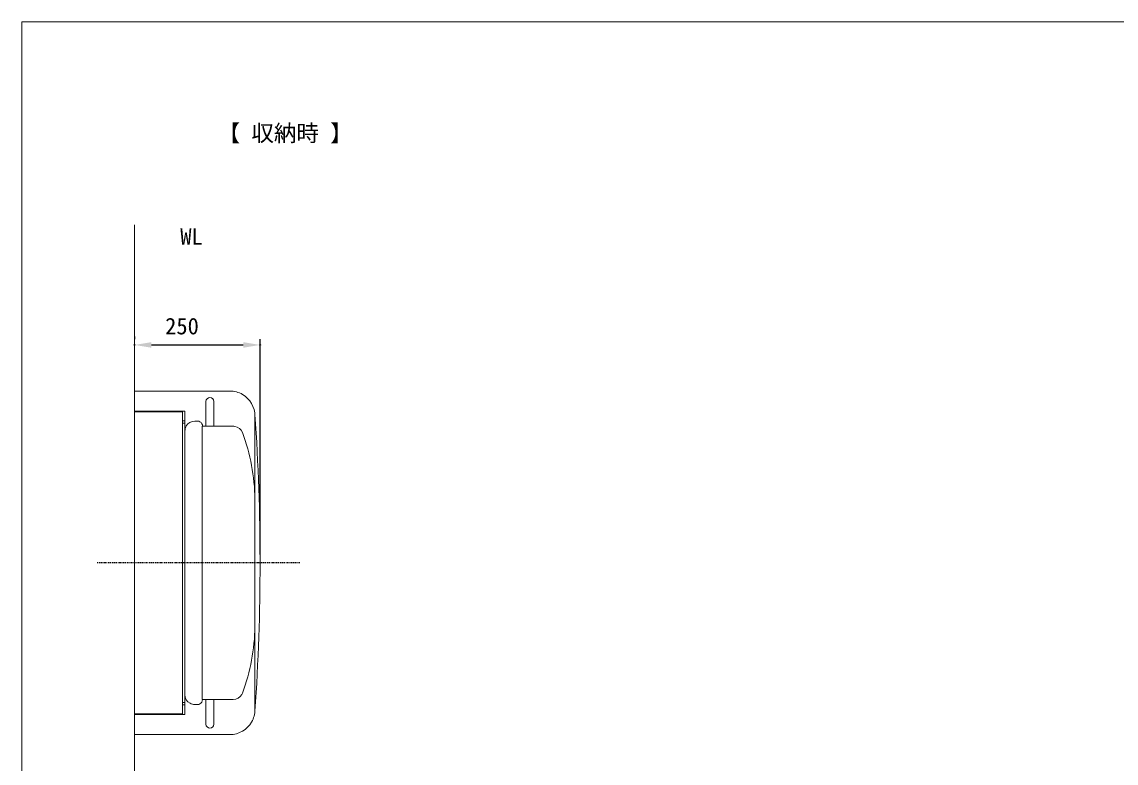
# Model space of a CAD drawing. Units: millimetres, scale not verified. Extents: x -203 to 203, y -143 to 143.
# Drawn here: x -198 to -52.4, y 39.3 to 138 of the extents above; entities that cross this region are included whole.
import ezdxf
from ezdxf.enums import TextEntityAlignment as Align

# ---------------------------------------------------------------- set-up
doc = ezdxf.new("R2010")
doc.units = ezdxf.units.MM
doc.header["$LTSCALE"] = 0.5
doc.header["$PDMODE"] = 32
doc.header["$PDSIZE"] = 0.1
doc.linetypes.add('USER1', pattern=[0.629921, 0.393701, -0.07874, 0.07874, -0.07874])
for name, color, linetype, lineweight in [('0-1_DIMENSION_LINES$02_DIMENSI', 7, 'Continuous', 25), ('0-4_図面_FORMAT$01_WAKU$OUT_LINE', 6, 'Continuous', 18), ('0-8_DIMENSION_LINES$03_LINES', 7, 'Continuous', 18), ('0-9_DIMENSION_LINES$01_CENTER_', 7, 'USER1', 25)]:
    doc.layers.add(name, color=color, linetype=linetype, lineweight=lineweight)
doc.layers.add('0-2_DEFPOINTS', color=7, linetype='Continuous')
doc.styles.add('ＭＳ ゴシック', font='')
doc.styles.get('ＭＳ ゴシック').set_extended_font_data('MS Gothic')

# ---------------------------------------------------------------- blocks, each defined once
blk = doc.blocks.new('D32')
at = {"layer": '0-1_DIMENSION_LINES$02_DIMENSI'}
for p, q in [((2562, 1431.125), (2562, 1430.75)), ((2578.7049, 1402.1251), (2578.7049, 1430.75)), ((2564.2495, 1430), (2576.4554, 1430))]:
    blk.add_line(p, q, dxfattribs=at)
for points in [[(2564.2495, 1430.3749), (2564.2495, 1429.6251), (2562, 1430)], [(2576.4554, 1429.6251), (2576.4554, 1430.3749), (2578.7049, 1430)]]:
    blk.add_solid(points, dxfattribs=at)
at = {"layer": '0-2_DEFPOINTS'}
for p in [(2562, 1430), (2578.7049, 1430), (2578.7049, 1401.0001)]:
    blk.add_point(p, dxfattribs=at)
at = {"layer": '0-1_DIMENSION_LINES$02_DIMENSI', "style": 'ＭＳ ゴシック'}
blk.add_text('250', height=2.199, dxfattribs=at).set_placement((2566.0667, 1430.75), align=Align.BOTTOM_LEFT)

msp = doc.modelspace()

# ---------------------------------------------------------------- linework, layer by layer
at = {"layer": '0-4_図面_FORMAT$01_WAKU$OUT_LINE'}
for p, q in [((-198, 138), (-198, -138)), ((198, 138), (-198, 138))]:
    msp.add_line(p, q, dxfattribs=at)
at = {"layer": '0-8_DIMENSION_LINES$03_LINES'}
for p, q in [((-170.2999, 88.8601), (-183, 88.8601)), ((-169.9952, 88.8601), (-171.079, 88.8601)), ((-173.5002, 84.1864), (-173.5002, 87.4701)), ((-172.4402, 87.4701), (-172.4402, 84.1864)), ((-183, 85.1008), (-183, 87.336)), ((-176.5993, 86.0828), (-183, 86.0828)), ((-176.5993, 45.9172), (-176.5993, 86.0828)), ((-176.3284, 86.1845), (-176.3284, 45.8155)), ((-183, 46.8992), (-183, 85.1008)), ((-183, 84.5929), (-183, 85.1008)), ((-183, 46.8992), (-183, 84.5929)), ((-176.3284, 84.8977), (-176.5993, 84.8977)), ((-176.3284, 84.5929), (-176.5993, 84.5929)), ((-174.9736, 84.8638), (-174.635, 84.8638)), ((-166.981, 46.459), (-166.981, 85.541)), ((-173.9915, 84.1864), (-173.9915, 47.8136)), ((-169.8935, 84.1864), (-173.9915, 84.1864)), ((-166.981, 53.5372), (-166.981, 78.4628)), ((-183, 47.4074), (-183, 46.8992)), ((-183, 46.8992), (-183, 44.664)), ((-183, 46.6621), (-183, 46.8992)), ((-176.3284, 47.4074), (-176.5993, 47.4074)), ((-176.3284, 47.1025), (-176.5993, 47.1025)), ((-174.9736, 47.1362), (-174.635, 47.1362)), ((-169.8935, 47.8136), (-173.9915, 47.8136)), ((-173.5002, 47.8136), (-173.5002, 44.5301)), ((-172.4402, 44.5301), (-172.4402, 47.8136)), ((-176.5993, 45.9172), (-183, 45.9172)), ((-176.3284, 45.8155), (-183, 45.8155)), ((-183, 43.1401), (-183, 45.8155)), ((-170.2999, 43.1401), (-183, 43.1401))]:
    msp.add_line(p, q, dxfattribs=at)
for points in [[(-58, -89), (-183, -89), (-183, 111)], [(-176.3284, 86.1845), (-183, 86.1845), (-183, 88.8601)]]:
    msp.add_lwpolyline(points, dxfattribs=at)
for centre, radius, start, end in [((-170.3594, 85.2893), 3.5714, 61.22793, 89.04432), ((-172.9702, 87.4701), 0.53, 0, 180), ((-170.3513, 85.5158), 3.3704, 0.42799, 59.49444), ((-174.9911, 83.5431), 1.3208, 89.24267, 149.15722), ((-174.6221, 84.2921), 0.5718, 55.27521, 91.30064), ((-174.6129, 84.1884), 0.6553, 359.82749, 61.11079), ((-450.8371, 66.0001), 284.542, 356.02107, 3.97893), ((-174.7531, 83.5174), 1.5415, 152.87312, 179.05439), ((-169.8669, 83.5265), 0.6604, 71.41688, 92.30426), ((-169.86, 82.8566), 1.3118, 21.61036, 81.07382), ((-193.549, 74.0896), 26.5707, 0.81338, 20.37306), ((-193.5493, 57.9104), 26.571, 339.62708, 359.18713), ((-175.0108, 48.4373), 1.2838, 179.11275, 241.81534), ((-169.8739, 49.0976), 1.2841, 269.12477, 331.81351), ((-169.3231, 48.9549), 0.7435, 321.40229, 336.65647), ((-174.9763, 48.4323), 1.2961, 240.36839, 270.12033), ((-174.6332, 47.7918), 0.6556, 269.84164, 331.09664), ((-174.5299, 47.8008), 0.5724, 325.29454, 1.28131), ((-170.5513, 46.5182), 3.5708, 331.23033, 359.05081), ((-172.9702, 44.5301), 0.53, 180, 0), ((-170.3249, 46.51), 3.3699, 270.42527, 329.49953)]:
    msp.add_arc(centre, radius, start, end, dxfattribs=at)
at = {"layer": '0-9_DIMENSION_LINES$01_CENTER_'}
msp.add_line((-161, 66.0001), (-188, 66.0001), dxfattribs=at)

# ---------------------------------------------------------------- block references
at = {"layer": '0-1_DIMENSION_LINES$02_DIMENSI'}
msp.add_blockref('D32', (-2745, -1335), dxfattribs=at)

# ---------------------------------------------------------------- texts
at = {"layer": '0-1_DIMENSION_LINES$02_DIMENSI', "style": 'ＭＳ ゴシック'}
for s, p in [('【 収納時 】', (-171.9493, 121.4355)), ('WL', (-176.9179, 107.6811))]:
    msp.add_text(s, height=2.199, dxfattribs=at).set_placement(p, align=Align.BOTTOM_LEFT)

doc.saveas('drawing.dxf')
